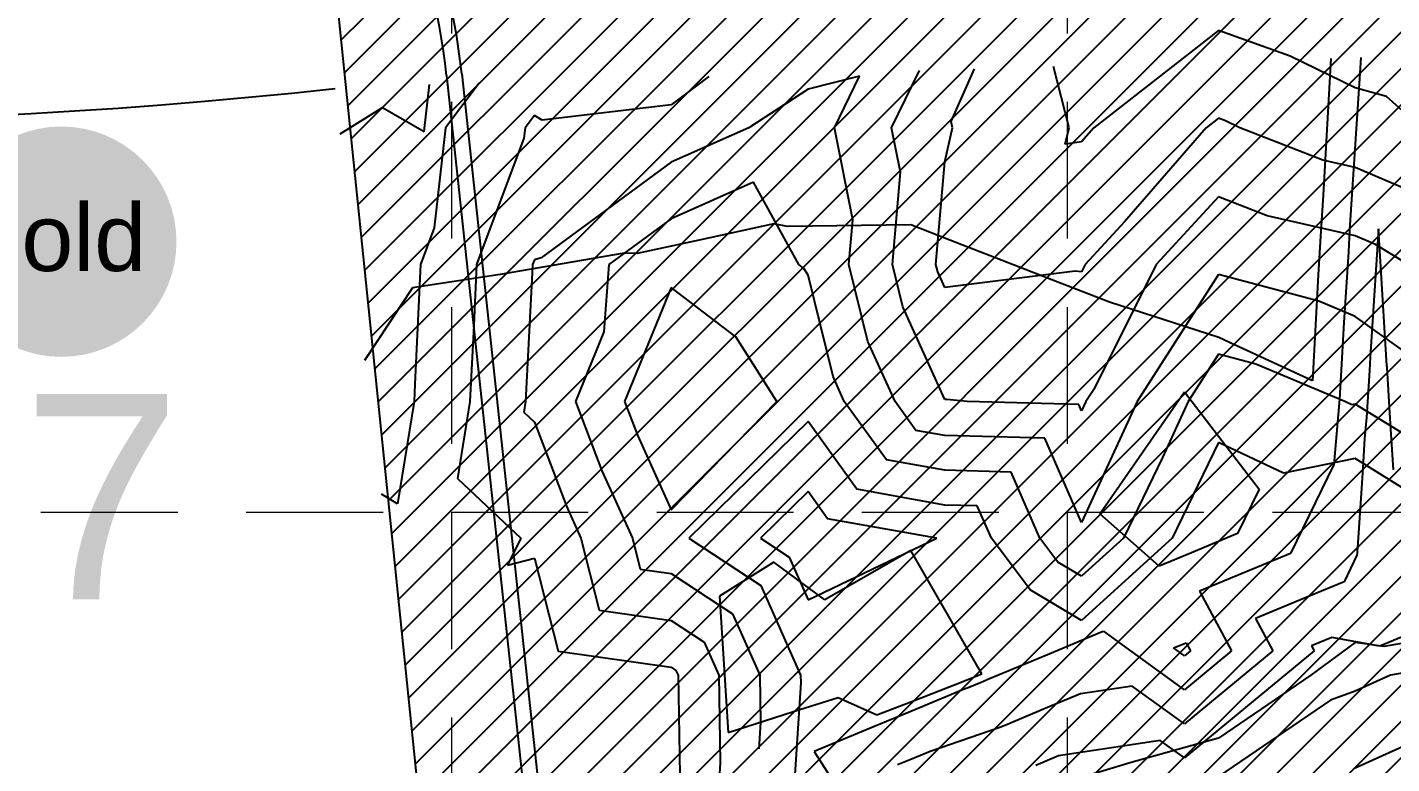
# Model space of a CAD drawing. Header units: inches. Extents: x 2468858 to 2474627, y 7110391 to 7114000.
# Drawn here: x 2470420.9 to 2470620.3, y 7111348.5 to 7111456.1 of the extents above; entities that cross this region are included whole.
import ezdxf
from ezdxf.enums import TextEntityAlignment as Align

# ---------------------------------------------------------------- set-up
doc = ezdxf.new("R2010")
doc.units = ezdxf.units.IN
doc.header["$MEASUREMENT"] = 0
doc.linetypes.add('HIDDEN', pattern=[0.375, 0.25, -0.125])
for name, color, linetype in [('BASE', 7, 'Continuous'), ('contours', 35, 'Continuous'), ('EROSION BLANKET', 84, 'Continuous'), ('GRID', 254, 'HIDDEN'), ('LOTNO', 250, 'Continuous'), ('PHASE LINE', 7, 'Continuous'), ('SODDED LOT', 2, 'Continuous'), ('SROW', 250, 'Continuous'), ('STM', 1, 'Continuous')]:
    doc.layers.add(name, color=color, linetype=linetype)
doc.styles.add('ryland', font='ARIAL.TTF', dxfattribs={"height": 25})
doc.styles.get("Standard").update_dxf_attribs({"font": 'ARIAL.TTF'})

# ---------------------------------------------------------------- blocks, each defined once
blk = doc.blocks.new('Sold')
h = blk.add_hatch(color=7)
h.paths.add_polyline_path([(38.78, 18.77, 1), (0.52, 18.77, 1)])
h.paths.add_polyline_path([(2.42, 10.89), (36.59, 10.89), (36.59, 27.86), (2.42, 27.86)], flags=24)
at = {"layer": 'BASE', "color": 7, "style": 'ryland'}
blk.add_text('sold', height=11.127, dxfattribs=at).set_placement((19.5, 13.9), align=Align.CENTER)

msp = doc.modelspace()

# ---------------------------------------------------------------- hatches: boundary and pattern name
at = {"layer": 'SODDED LOT'}
h = msp.add_hatch(dxfattribs=at)
h.set_pattern_fill('ANSI31', color=256, scale=30, style=0)
h.set_pattern_definition([(45, (0, 0), (-2.6516504294, 2.6516504294), [])])
h.paths.add_polyline_path([(2473645.39, 7113690.66), (2473644.98, 7113704.58), (2473380.05, 7113706.22), (2473375.55, 7113692.3), (2473381.69, 7113694.76), (2473634.33, 7113693.94)])
h.paths.add_polyline_path([(2473661.81, 7113026.94), (2473687.47, 7113025.61), (2473728.46, 7113019.28), (2473771.12, 7113012.61), (2473800.78, 7113000.62), (2473816.11, 7112991.96), (2473817.62, 7112992.3), (2473826.58, 7112958.99), (2473778.33, 7112869.43), (2473754.23, 7112818.27), (2473704.86, 7112707.31), (2473675.95, 7112628.52), (2473649.37, 7112551.6), (2473609.35, 7112401.13), (2473621.99, 7112397.24), (2473660.24, 7112541.42), (2473686.99, 7112623.57), (2473721.05, 7112713.98), (2473756.54, 7112795.8), (2473776.21, 7112842.14), (2473803.69, 7112892.8), (2473821.26, 7112931.75), (2473838.19, 7112953.92), (2473843.82, 7112970.36), (2473841.57, 7112984.99), (2473834.36, 7112995.8), (2473821.75, 7113003.46), (2473803.51, 7113011.56), (2473780.76, 7113020.12), (2473754.18, 7113027.78), (2473717.91, 7113032.73), (2473683.75, 7113037.76), (2473675.22, 7113037.54), (2473668.46, 7113034.66), (2473663.02, 7113029.01)])
h.paths.add_polyline_path([(2473971.46, 7113199.84), (2473953.3, 7113211.94), (2473941.19, 7113192.09), (2473861.1, 7113065.57), (2473810.53, 7113087.5), (2473761.17, 7113101.51), (2473720.96, 7113106.99), (2473697.2, 7113110.44), (2473674.12, 7113113.74), (2473679.51, 7113105.34), (2473686.71, 7113099.95), (2473703.5, 7113097.55), (2473742.47, 7113092.16), (2473787.44, 7113083.17), (2473826.42, 7113069.98), (2473851, 7113058.59), (2473862.39, 7113053.19), (2473874.39, 7113053.49), (2473885.78, 7113058.29), (2473895.97, 7113069.68), (2473937.95, 7113137.71), (2473969.87, 7113198.61)])
h.paths.add_polyline_path([(2474189.42, 7113705.55), (2474212.71, 7113695.29), (2474173.05, 7113585.51), (2474125.46, 7113471.59), (2474078.44, 7113374.03), (2473995.24, 7113231.38), (2473980.72, 7113211.84), (2473961.73, 7113224.12), (2474019.25, 7113316.23), (2474060.01, 7113393.26), (2474123.11, 7113525), (2474155.5, 7113608.17)])
h.paths.add_polyline_path([(2472149.87, 7113580.61), (2472139.15, 7113587.25), (2472148.34, 7113599.5), (2472129.96, 7113617.37), (2472301.04, 7113620.95), (2472421.05, 7113670.47), (2472435.86, 7113657.7), (2472418.5, 7113656.68), (2472386.32, 7113644.43), (2472349.55, 7113630.65), (2472301.04, 7113613.8), (2472253.54, 7113608.18), (2472206.05, 7113607.67), (2472182.05, 7113606.65), (2472168.77, 7113602.57), (2472156, 7113590.31)])
h.paths.add_polyline_path([(2472770.94, 7113693.31), (2472783.83, 7113696.4), (2473029.19, 7113695.37), (2473046.2, 7113689.7), (2473045.68, 7113705.68), (2472771.46, 7113707.22)])
h.paths.add_polyline_path([(2472613.26, 7113048.11), (2472742.65, 7113047.89), (2472742.87, 7112984.1), (2472740.21, 7112975.02), (2472732.24, 7112966.82), (2472722.71, 7112964.61), (2472628.32, 7112964.83), (2472620.35, 7112967.71), (2472615.69, 7112974.13), (2472614.14, 7112982.33), (2472613.26, 7112995.17)])
h.paths.add_polyline_path([(2471336.5, 7111475.41), (2471335.53, 7111275.42), (2470491.66, 7111254.32), (2470479.59, 7111328.94), (2470466.02, 7111461.6), (2470553.43, 7111470.9), (2470638.4, 7111473.12)])
h.paths.add_polyline_path([(2473446.67, 7112356.48), (2473471.9, 7112308.47), (2473532.94, 7112257.21), (2473501.2, 7112186.43), (2473329.47, 7112103.43), (2473116.22, 7112035.9), (2473103.2, 7112106.69), (2473072.63, 7112126.65), (2472815.11, 7111934.94), (2472802.33, 7111780.66), (2472622.31, 7111675.22), (2472617.64, 7111803.67), (2472501.02, 7111721.1), (2472320.82, 7111594.38), (2472182.92, 7111519.02), (2472068.92, 7111484.1), (2471932.85, 7111463.88), (2471923.66, 7111337.05), (2471693.82, 7111327.86), (2471696.08, 7111477.57), (2471836.92, 7111477.57), (2471858.78, 7111468.52), (2471876.58, 7111467.89), (2471898.13, 7111477.88), (2471906.24, 7111490.37), (2471909.37, 7111504.1), (2471908.12, 7111517.84), (2471903.75, 7111528.77), (2471899.69, 7111538.75), (2471899.78, 7111997.71), (2471902.82, 7112006.8), (2471908.61, 7112013.14), (2471915.23, 7112016.45), (2471926.26, 7112016.45), (2472502.65, 7112016.18), (2472510.04, 7112014.97), (2472516.23, 7112010.27), (2472519.86, 7112006.24), (2472597.23, 7111900.26), (2472601.63, 7111894), (2472601.97, 7111890.79), (2472601.97, 7111885.88), (2472602.14, 7111880.64), (2472603.49, 7111873.53), (2472605.53, 7111864.06), (2472610.94, 7111855.26), (2472618.72, 7111847.65), (2472625.66, 7111842.74), (2472634.12, 7111839.53), (2472648.17, 7111837.16), (2472661.03, 7111839.36), (2472670.85, 7111843.93), (2472681.25, 7111852.18), (2472689.32, 7111863.68), (2472693.24, 7111876.13), (2472698.54, 7111882.82), (2472979.47, 7112088.66), (2473047.7, 7112135.28), (2473102.11, 7112161.18), (2473168.62, 7112185.36), (2473235.48, 7112199.35), (2473286.97, 7112219.37), (2473338.95, 7112250.36), (2473378.05, 7112286.58), (2473406.65, 7112322.33), (2473434.97, 7112369.64)])
h.paths.add_polyline_path([(2469394.72, 7112321.68), (2469408.62, 7112317.35), (2469404.61, 7112306.55), (2469398.28, 7112300.53), (2469390.56, 7112297.13), (2469383.91, 7112297.75), (2469371.4, 7112301.14), (2469261.63, 7112337.75), (2469252.63, 7112344.02), (2469246.91, 7112352.88), (2469243.9, 7112361.06), (2469244.31, 7112369.38), (2469247.04, 7112379.88), (2469254.13, 7112392.28), (2469258.63, 7112404.82), (2469259.86, 7112413.96), (2469268.32, 7112441.06), (2469285.1, 7112497.6), (2469297.51, 7112549.94), (2469306.04, 7112604.22), (2469344.05, 7112603.83), (2469331.64, 7112539.47), (2469306.04, 7112437.89), (2469285.48, 7112378.57), (2469297.12, 7112353.37)])
h.paths.add_polyline_path([(2469215.25, 7111699.11), (2469133.16, 7111698.8), (2469133.12, 7111837.42), (2469136.78, 7111854.07), (2469131.5, 7111869.1), (2469132.54, 7111935.15), (2469148.79, 7112051.43), (2469175.43, 7112146.92), (2469214.08, 7112259.79), (2469218.22, 7112266.73), (2469223.73, 7112271.92), (2469228.76, 7112275.22), (2469234.9, 7112277.11), (2469242.61, 7112277.42), (2469249.21, 7112276.01), (2469256.45, 7112274.12), (2469362.5, 7112239.2), (2469368.95, 7112235.11), (2469372.09, 7112231.49), (2469374.61, 7112225.05), (2469375.55, 7112217.02), (2469372.57, 7112206.8), (2469260.7, 7112244.71), (2469237.57, 7112231.81), (2469223.88, 7112159.46), (2469213.8, 7112077.45), (2469211.79, 7111997.38), (2469212.59, 7111919.31)])
edge = h.paths.add_edge_path()
edge.add_line((2469946.69, 7111538.54), (2469944.94, 7111523.5))
edge.add_line((2469944.94, 7111523.5), (2469929.5, 7111368.54))
edge.add_line((2469929.5, 7111368.54), (2469627.82, 7111363.41))
edge.add_line((2469627.82, 7111363.41), (2469640.14, 7111528.56))
edge.add_line((2469640.14, 7111528.56), (2469611.1, 7111528.96))
edge.add_line((2469611.1, 7111528.96), (2469563.64, 7111542.06))
edge.add_line((2469563.64, 7111542.06), (2469395.72, 7111608.85))
edge.add_line((2469395.72, 7111608.85), (2469312.31, 7111524.84))
edge.add_line((2469312.31, 7111524.84), (2469259.94, 7111580.22))
edge.add_line((2469259.94, 7111580.22), (2469329.02, 7111646.45))
edge.add_line((2469329.02, 7111646.45), (2469327.64, 7111656.69))
edge.add_line((2469327.64, 7111656.69), (2469327.34, 7111668.01))
edge.add_line((2469327.34, 7111668.01), (2469328.7, 7111676.32))
edge.add_line((2469328.7, 7111676.32), (2469331.57, 7111684.93))
edge.add_line((2469331.57, 7111684.93), (2469335.65, 7111692.02))
edge.add_line((2469335.65, 7111692.02), (2469336.86, 7111699.72))
edge.add_line((2469336.86, 7111699.72), (2469350.6, 7111699.88))
edge.add_line((2469350.6, 7111699.88), (2469349.09, 7111695.19))
edge.add_line((2469349.09, 7111695.19), (2469344.26, 7111688.25))
edge.add_line((2469344.26, 7111688.25), (2469339.88, 7111679.79))
edge.add_arc((2469382.62, 7111662.98), 45.93, 158.5343, 290.6104)
edge.add_arc((2469402.89, 7111601.9), 18.55, 61.3608, 102.7575, ccw=False)
edge.add_line((2469411.78, 7111618.18), (2469554, 7111560.87))
edge.add_line((2469554, 7111560.87), (2469580.43, 7111552.5))
edge.add_line((2469580.43, 7111552.5), (2469597.93, 7111547.75))
edge.add_line((2469597.93, 7111547.75), (2469618.84, 7111543.76))
edge.add_line((2469618.84, 7111543.76), (2469652.78, 7111539.88))
edge.add_line((2469652.78, 7111539.88), (2469703, 7111539.88))
edge.add_line((2469703, 7111539.88), (2469903.74, 7111540.59))
edge.add_line((2469903.74, 7111540.59), (2469929.65, 7111539.77))
edge.add_line((2469929.65, 7111539.77), (2469946.69, 7111538.54))

# ---------------------------------------------------------------- linework, layer by layer
at = {"layer": 'contours', "color": 35}
for p, q in [((2470594.99, 7111455.64, 589), (2470576.77, 7111441.42, 589)), ((2470605.45, 7111451.88, 589), (2470594.99, 7111455.64, 589)), ((2470614.99, 7111447.26, 589), (2470605.45, 7111451.88, 589)), ((2470611.4, 7111451.57, 583), (2470610.27, 7111431.59, 583)), ((2470611.4, 7111451.57, 583), (2470610.27, 7111431.59, 583)), ((2470615.78, 7111451.7, 582), (2470615.57, 7111447.92, 582)), ((2470615.78, 7111451.7, 582), (2470615.57, 7111447.92, 582)), ((2470547.21, 7111441.42, 587), (2470551.29, 7111449.82, 587)), ((2470555.9, 7111442.34, 588), (2470559.31, 7111450.06, 588)), ((2470573.15, 7111441.42, 589), (2470570.89, 7111450.39, 589)), ((2470478.86, 7111440.87, 583), (2470479.64, 7111447.74, 583)), ((2470478.86, 7111440.87, 583), (2470479.64, 7111447.74, 583)), ((2470486.92, 7111447.95, 588), (2470481.98, 7111441.42, 588)), ((2470520.48, 7111448.93, 587), (2470514.99, 7111444.8, 587)), ((2470542.54, 7111448.97, 586), (2470534.99, 7111447.07, 586)), ((2470538.87, 7111441.42, 586), (2470542.54, 7111448.97, 586)), ((2470615.57, 7111447.92, 582), (2470614.16, 7111426.51, 582)), ((2470615.57, 7111447.92, 582), (2470614.16, 7111426.51, 582)), ((2470534.99, 7111447.07, 586), (2470526.32, 7111441.42, 586)), ((2470619.55, 7111445.98, 589), (2470614.99, 7111447.26, 589)), ((2470624.69, 7111441.42, 589), (2470619.55, 7111445.98, 589)), ((2470466.6, 7111440.53, 583), (2470472.78, 7111444.4, 583)), ((2470466.6, 7111440.53, 583), (2470472.78, 7111444.4, 583)), ((2470472.78, 7111444.4, 583), (2470478.86, 7111440.87, 583)), ((2470472.78, 7111444.4, 583), (2470478.86, 7111440.87, 583)), ((2470514.99, 7111444.8, 587), (2470496.13, 7111442.56, 587)), ((2470494.99, 7111443.22, 587), (2470493.63, 7111441.42, 587)), ((2470496.13, 7111442.56, 587), (2470494.99, 7111443.22, 587)), ((2470556.13, 7111441.42, 588), (2470555.9, 7111442.34, 588)), ((2470594.99, 7111442.81, 588), (2470593.21, 7111441.42, 588)), ((2470596.01, 7111442.45, 588), (2470594.99, 7111442.81, 588)), ((2470598.12, 7111441.42, 588), (2470596.01, 7111442.45, 588)), ((2470481.98, 7111441.42, 588), (2470480.35, 7111426.79, 588)), ((2470493.46, 7111439.9, 587), (2470486.53, 7111421.42, 587)), ((2470493.63, 7111441.42, 587), (2470493.46, 7111439.9, 587)), ((2470526.32, 7111441.42, 586), (2470514.99, 7111436.39, 586)), ((2470541.54, 7111427.97, 586), (2470538.87, 7111441.42, 586)), ((2470548.5, 7111434.93, 587), (2470547.21, 7111441.42, 587)), ((2470554.99, 7111436.46, 588), (2470556.13, 7111441.42, 588)), ((2470572.59, 7111439.03, 589), (2470573.15, 7111441.42, 589)), ((2470576.77, 7111441.42, 589), (2470574.99, 7111439.38, 589)), ((2470593.21, 7111441.42, 588), (2470581.27, 7111427.7, 588)), ((2470610.24, 7111436.68, 588), (2470598.12, 7111441.42, 588)), ((2470574.99, 7111439.38, 589), (2470572.59, 7111439.03, 589)), ((2470514.99, 7111436.39, 586), (2470496, 7111422.43, 586)), ((2470553.69, 7111421.42, 588), (2470554.99, 7111436.46, 588)), ((2470614.99, 7111435.6, 588), (2470610.24, 7111436.68, 588)), ((2470624.91, 7111431.35, 588), (2470614.99, 7111435.6, 588)), ((2470547.33, 7111421.42, 587), (2470548.5, 7111434.93, 587)), ((2470527.04, 7111433.47, 585), (2470514.99, 7111428.12, 585)), ((2470533.63, 7111421.42, 585), (2470527.04, 7111433.47, 585)), ((2470610.27, 7111431.59, 583), (2470609.93, 7111426.36, 583)), ((2470610.27, 7111431.59, 583), (2470609.93, 7111426.36, 583)), ((2470594.99, 7111431.33, 587), (2470585.9, 7111421.42, 587)), ((2470602.1, 7111428.54, 587), (2470594.99, 7111431.33, 587)), ((2470514.99, 7111428.12, 585), (2470505.87, 7111421.42, 585)), ((2470540.97, 7111421.42, 586), (2470541.54, 7111427.97, 586)), ((2470581.27, 7111427.7, 588), (2470575.5, 7111421.42, 588)), ((2470614.99, 7111425.62, 587), (2470602.1, 7111428.54, 587)), ((2470480.35, 7111426.79, 588), (2470478.34, 7111421.42, 588)), ((2470530, 7111427.37, 583), (2470519.08, 7111425, 583)), ((2470530, 7111427.37, 583), (2470519.08, 7111425, 583)), ((2470532, 7111427, 583), (2470530, 7111427.37, 583)), ((2470532, 7111427, 583), (2470530, 7111427.37, 583)), ((2470550, 7111427.22, 583), (2470532, 7111427, 583)), ((2470550, 7111427.22, 583), (2470532, 7111427, 583)), ((2470555.72, 7111425, 583), (2470550, 7111427.22, 583)), ((2470555.72, 7111425, 583), (2470550, 7111427.22, 583)), ((2470609.93, 7111426.36, 583), (2470609.58, 7111419.93, 583)), ((2470609.93, 7111426.36, 583), (2470609.58, 7111419.93, 583)), ((2470614.16, 7111426.51, 582), (2470613.99, 7111423.29, 582)), ((2470614.16, 7111426.51, 582), (2470613.99, 7111423.29, 582)), ((2470617.93, 7111424.36, 587), (2470614.99, 7111425.62, 587)), ((2470618.4, 7111426.65, 581), (2470617.17, 7111407.89, 581)), ((2470618.4, 7111426.65, 581), (2470617.17, 7111407.89, 581)), ((2470619.62, 7111406.65, 581), (2470618.4, 7111426.65, 581)), ((2470619.62, 7111406.65, 581), (2470618.4, 7111426.65, 581)), ((2470519.08, 7111425, 583), (2470510, 7111423.03, 583)), ((2470519.08, 7111425, 583), (2470510, 7111423.03, 583)), ((2470566.01, 7111421.01, 583), (2470555.72, 7111425, 583)), ((2470566.01, 7111421.01, 583), (2470555.72, 7111425, 583)), ((2470622.72, 7111421.42, 587), (2470617.93, 7111424.36, 587)), ((2470508.1, 7111423.1, 583), (2470490, 7111419.96, 583)), ((2470508.1, 7111423.1, 583), (2470490, 7111419.96, 583)), ((2470494.99, 7111422.13, 586), (2470494.72, 7111421.42, 586)), ((2470496, 7111422.43, 586), (2470494.99, 7111422.13, 586)), ((2470510, 7111423.03, 583), (2470508.1, 7111423.1, 583)), ((2470510, 7111423.03, 583), (2470508.1, 7111423.1, 583)), ((2470613.99, 7111423.29, 582), (2470613.31, 7111412.98, 582)), ((2470613.99, 7111423.29, 582), (2470613.31, 7111412.98, 582)), ((2470490, 7111419.96, 583), (2470477.17, 7111418.01, 583)), ((2470490, 7111419.96, 583), (2470477.17, 7111418.01, 583)), ((2470478.34, 7111421.42, 588), (2470477.53, 7111403.96, 588)), ((2470486.53, 7111421.42, 587), (2470486.12, 7111412.55, 587)), ((2470494.71, 7111421.15, 586), (2470493.68, 7111401.42, 586)), ((2470494.72, 7111421.42, 586), (2470494.71, 7111421.15, 586)), ((2470505.87, 7111421.42, 585), (2470505.16, 7111411.6, 585)), ((2470534.4, 7111420.84, 585), (2470533.63, 7111421.42, 585)), ((2470534.99, 7111419.9, 585), (2470534.4, 7111420.84, 585)), ((2470538.65, 7111405.08, 585), (2470534.99, 7111419.9, 585)), ((2470543.75, 7111410.18, 586), (2470540.97, 7111421.42, 586)), ((2470548.85, 7111415.28, 587), (2470547.33, 7111421.42, 587)), ((2470553.95, 7111420.38, 588), (2470553.69, 7111421.42, 588)), ((2470554.99, 7111418.08, 588), (2470553.95, 7111420.38, 588)), ((2470574.06, 7111420.49, 588), (2470554.99, 7111418.08, 588)), ((2470570, 7111419.46, 583), (2470566.01, 7111421.01, 583)), ((2470570, 7111419.46, 583), (2470566.01, 7111421.01, 583)), ((2470574.99, 7111420.39, 588), (2470574.06, 7111420.49, 588)), ((2470575.5, 7111421.42, 588), (2470574.99, 7111420.39, 588)), ((2470585.9, 7111421.42, 587), (2470576.75, 7111403.19, 587)), ((2470594.99, 7111419.96, 586), (2470583.09, 7111401.42, 586)), ((2470609.66, 7111416.09, 586), (2470594.99, 7111419.96, 586)), ((2470609.58, 7111419.93, 583), (2470609.46, 7111418.08, 583)), ((2470609.58, 7111419.93, 583), (2470609.46, 7111418.08, 583)), ((2470477.17, 7111418.01, 583), (2470470.17, 7111407.39, 583)), ((2470477.17, 7111418.01, 583), (2470470.17, 7111407.39, 583)), ((2470514.99, 7111418.1, 584), (2470508.17, 7111401.42, 584)), ((2470524.45, 7111410.88, 584), (2470514.99, 7111418.1, 584)), ((2470579.04, 7111415.96, 583), (2470570, 7111419.46, 583)), ((2470579.04, 7111415.96, 583), (2470570, 7111419.46, 583)), ((2470609.46, 7111418.08, 583), (2470608.74, 7111404.45, 583)), ((2470609.46, 7111418.08, 583), (2470608.74, 7111404.45, 583)), ((2470595.03, 7111410.78, 583), (2470579.04, 7111415.96, 583)), ((2470595.03, 7111410.78, 583), (2470579.04, 7111415.96, 583)), ((2470614.99, 7111413.85, 586), (2470609.66, 7111416.09, 586)), ((2470554.99, 7111401.69, 587), (2470548.85, 7111415.28, 587)), ((2470622.25, 7111408.68, 586), (2470614.99, 7111413.85, 586)), ((2470486.12, 7111412.55, 587), (2470485.54, 7111401.42, 587)), ((2470613.31, 7111412.98, 582), (2470612.9, 7111405.19, 582)), ((2470613.31, 7111412.98, 582), (2470612.9, 7111405.19, 582)), ((2470505.16, 7111411.6, 585), (2470501, 7111401.42, 585)), ((2470530.41, 7111401.42, 584), (2470524.45, 7111410.88, 584)), ((2470547.71, 7111401.42, 586), (2470543.75, 7111410.18, 586)), ((2470596.62, 7111410.05, 583), (2470595.03, 7111410.78, 583)), ((2470596.62, 7111410.05, 583), (2470595.03, 7111410.78, 583)), ((2470608.74, 7111404.45, 583), (2470596.62, 7111410.05, 583)), ((2470608.74, 7111404.45, 583), (2470596.62, 7111410.05, 583)), ((2470594.99, 7111408.33, 585), (2470590.55, 7111401.42, 585)), ((2470600.46, 7111406.89, 585), (2470594.99, 7111408.33, 585)), ((2470617.17, 7111407.89, 581), (2470617.07, 7111405.93, 581)), ((2470617.17, 7111407.89, 581), (2470617.07, 7111405.93, 581)), ((2470613.46, 7111401.42, 585), (2470600.46, 7111406.89, 585)), ((2470617.07, 7111405.93, 581), (2470616.63, 7111399.09, 581)), ((2470617.07, 7111405.93, 581), (2470616.63, 7111399.09, 581)), ((2470619.64, 7111406.38, 581), (2470619.62, 7111406.65, 581)), ((2470619.64, 7111406.38, 581), (2470619.62, 7111406.65, 581)), ((2470620.1, 7111398.95, 581), (2470619.64, 7111406.38, 581)), ((2470620.1, 7111398.95, 581), (2470619.64, 7111406.38, 581)), ((2470477.53, 7111403.96, 588), (2470477.4, 7111401.42, 588)), ((2470540.3, 7111401.42, 585), (2470538.65, 7111405.08, 585)), ((2470608.74, 7111404.45, 583), (2470608.74, 7111404.45, 583)), ((2470608.74, 7111404.45, 583), (2470608.74, 7111404.45, 583)), ((2470608.74, 7111404.45, 583), (2470608.74, 7111404.45, 583)), ((2470608.74, 7111404.45, 583), (2470608.74, 7111404.45, 583)), ((2470608.74, 7111404.45, 583), (2470608.74, 7111404.45, 583)), ((2470608.74, 7111404.45, 583), (2470608.74, 7111404.45, 583)), ((2470612.9, 7111405.19, 582), (2470612.68, 7111401.77, 582)), ((2470612.9, 7111405.19, 582), (2470612.68, 7111401.77, 582)), ((2470555.3, 7111401.73, 587), (2470554.99, 7111401.69, 587)), ((2470558.25, 7111401.42, 587), (2470555.3, 7111401.73, 587)), ((2470576.75, 7111403.19, 587), (2470575.62, 7111401.42, 587)), ((2470577.64, 7111385, 583), (2470590, 7111402.85, 583)), ((2470577.64, 7111385, 583), (2470590, 7111402.85, 583)), ((2470590, 7111402.85, 583), (2470600.92, 7111388.61, 583)), ((2470590, 7111402.85, 583), (2470600.92, 7111388.61, 583)), ((2470612.68, 7111401.77, 582), (2470611.85, 7111392.22, 582)), ((2470612.68, 7111401.77, 582), (2470611.85, 7111392.22, 582)), ((2470477.4, 7111401.42, 588), (2470474.99, 7111386.44, 588)), ((2470485.54, 7111401.42, 587), (2470483.73, 7111390.16, 587)), ((2470493.68, 7111401.42, 586), (2470493.43, 7111399.86, 586)), ((2470493.43, 7111399.86, 586), (2470494.99, 7111398.39, 586)), ((2470501, 7111401.42, 585), (2470504.86, 7111391.3, 585)), ((2470508.17, 7111401.42, 584), (2470510.05, 7111396.49, 584)), ((2470514.99, 7111385.57, 584), (2470530.41, 7111401.42, 584)), ((2470546.46, 7111392.89, 585), (2470540.3, 7111401.42, 585)), ((2470550.76, 7111397.19, 586), (2470547.71, 7111401.42, 586)), ((2470574.57, 7111401, 587), (2470558.25, 7111401.42, 587)), ((2470574.99, 7111400.04, 587), (2470574.57, 7111401, 587)), ((2470575.62, 7111401.42, 587), (2470574.99, 7111400.04, 587)), ((2470583.09, 7111401.42, 586), (2470574.99, 7111383.75, 586)), ((2470590.55, 7111401.42, 585), (2470586.8, 7111393.23, 585)), ((2470614.5, 7111400.93, 585), (2470613.46, 7111401.42, 585)), ((2470614.99, 7111401.03, 585), (2470614.5, 7111400.93, 585)), ((2470626.66, 7111393.85, 585), (2470614.99, 7111401.03, 585)), ((2470494.99, 7111398.39, 586), (2470499.67, 7111386.11, 586)), ((2470534.99, 7111398.52, 584), (2470517.59, 7111381.42, 584)), ((2470542.15, 7111388.59, 584), (2470534.99, 7111398.52, 584)), ((2470616.63, 7111399.09, 581), (2470616.36, 7111396.02, 581)), ((2470616.63, 7111399.09, 581), (2470616.36, 7111396.02, 581)), ((2470620.24, 7111396.63, 581), (2470620.1, 7111398.95, 581)), ((2470620.24, 7111396.63, 581), (2470620.1, 7111398.95, 581)), ((2470510.05, 7111396.49, 584), (2470514.99, 7111385.57, 584)), ((2470554.99, 7111396.43, 586), (2470550.76, 7111397.19, 586)), ((2470569.62, 7111396.06, 586), (2470554.99, 7111396.43, 586)), ((2470574.99, 7111383.75, 586), (2470569.62, 7111396.06, 586)), ((2470616.36, 7111396.02, 581), (2470616.07, 7111391.7, 581)), ((2470616.36, 7111396.02, 581), (2470616.07, 7111391.7, 581)), ((2470620.56, 7111391.41, 581), (2470620.24, 7111396.63, 581)), ((2470620.56, 7111391.41, 581), (2470620.24, 7111396.63, 581)), ((2470594.99, 7111395.45, 584), (2470588.2, 7111381.42, 584)), ((2470604.51, 7111390.94, 584), (2470594.99, 7111395.45, 584)), ((2470554.99, 7111391.36, 585), (2470546.46, 7111392.89, 585)), ((2470586.8, 7111393.23, 585), (2470581.09, 7111381.42, 585)), ((2470614.99, 7111393.07, 584), (2470604.51, 7111390.94, 584)), ((2470611.85, 7111392.22, 582), (2470605.51, 7111379.22, 582)), ((2470611.85, 7111392.22, 582), (2470605.51, 7111379.22, 582)), ((2470611.85, 7111392.22, 582), (2470611.85, 7111392.22, 582)), ((2470611.85, 7111392.22, 582), (2470611.85, 7111392.22, 582)), ((2470611.85, 7111392.22, 582), (2470611.85, 7111392.22, 582)), ((2470611.85, 7111392.22, 582), (2470611.85, 7111392.22, 582)), ((2470611.85, 7111392.22, 582), (2470611.85, 7111392.22, 582)), ((2470611.85, 7111392.22, 582), (2470611.85, 7111392.22, 582)), ((2470622.2, 7111388.63, 584), (2470614.99, 7111393.07, 584)), ((2470616.07, 7111391.7, 581), (2470615.93, 7111389.48, 581)), ((2470616.07, 7111391.7, 581), (2470615.93, 7111389.48, 581)), ((2470483.73, 7111390.16, 587), (2470493.03, 7111381.42, 587)), ((2470504.86, 7111391.3, 585), (2470509.33, 7111381.42, 585)), ((2470564.68, 7111391.11, 585), (2470554.99, 7111391.36, 585)), ((2470568.9, 7111381.42, 585), (2470564.68, 7111391.11, 585)), ((2470474.99, 7111386.44, 588), (2470472.64, 7111387.89, 588)), ((2470534.99, 7111388.25, 583), (2470528.04, 7111381.42, 583)), ((2470537.85, 7111384.28, 583), (2470534.99, 7111388.25, 583)), ((2470554.99, 7111386.29, 584), (2470542.15, 7111388.59, 584)), ((2470600.92, 7111388.61, 583), (2470597.76, 7111382.11, 583)), ((2470600.92, 7111388.61, 583), (2470597.76, 7111382.11, 583)), ((2470615.93, 7111389.48, 581), (2470615.3, 7111380.05, 581)), ((2470615.93, 7111389.48, 581), (2470615.3, 7111380.05, 581)), ((2470499.67, 7111386.11, 586), (2470501.79, 7111381.42, 586)), ((2470559.73, 7111386.17, 584), (2470554.99, 7111386.29, 584)), ((2470561.8, 7111381.42, 584), (2470559.73, 7111386.17, 584)), ((2470553.82, 7111381.42, 583), (2470537.85, 7111384.28, 583)), ((2470586.31, 7111377.36, 583), (2470577.64, 7111385, 583)), ((2470586.31, 7111377.36, 583), (2470577.64, 7111385, 583)), ((2470597.76, 7111382.11, 583), (2470591.04, 7111379.32, 583)), ((2470597.76, 7111382.11, 583), (2470591.04, 7111379.32, 583)), ((2470493.03, 7111381.42, 587), (2470491.07, 7111377.5, 587)), ((2470501.79, 7111381.42, 586), (2470504.48, 7111370.91, 586)), ((2470509.33, 7111381.42, 585), (2470510.48, 7111376.91, 585)), ((2470517.59, 7111381.42, 584), (2470528.1, 7111374.53, 584)), ((2470528.04, 7111381.42, 583), (2470532.24, 7111378.67, 583)), ((2470534.99, 7111372.45, 583), (2470553.82, 7111381.42, 583)), ((2470567.46, 7111373.89, 584), (2470561.8, 7111381.42, 584)), ((2470571.51, 7111377.95, 585), (2470568.9, 7111381.42, 585)), ((2470581.09, 7111381.42, 585), (2470574.99, 7111375.87, 585)), ((2470588.2, 7111381.42, 584), (2470574.99, 7111369.39, 584)), ((2470615.3, 7111380.05, 581), (2470615.27, 7111379.53, 581)), ((2470615.3, 7111380.05, 581), (2470615.27, 7111379.53, 581)), ((2470491.07, 7111377.5, 587), (2470494.99, 7111378.54, 587)), ((2470494.99, 7111378.54, 587), (2470498.47, 7111364.91, 587)), ((2470530, 7111377.96, 582), (2470522.05, 7111372.95, 582)), ((2470530, 7111377.96, 582), (2470522.05, 7111372.95, 582)), ((2470537.44, 7111372.44, 582), (2470530, 7111377.96, 582)), ((2470537.44, 7111372.44, 582), (2470530, 7111377.96, 582)), ((2470532.24, 7111378.67, 583), (2470534.99, 7111372.45, 583)), ((2470550, 7111379.62, 582), (2470537.44, 7111372.44, 582)), ((2470550, 7111379.62, 582), (2470537.44, 7111372.44, 582)), ((2470560.42, 7111361.6, 582), (2470550, 7111379.62, 582)), ((2470560.42, 7111361.6, 582), (2470550, 7111379.62, 582)), ((2470574.99, 7111375.87, 585), (2470571.51, 7111377.95, 585)), ((2470591.04, 7111379.32, 583), (2470586.31, 7111377.36, 583)), ((2470591.04, 7111379.32, 583), (2470586.31, 7111377.36, 583)), ((2470605.51, 7111379.22, 582), (2470592.22, 7111373.68, 582)), ((2470605.51, 7111379.22, 582), (2470592.22, 7111373.68, 582)), ((2470605.51, 7111379.22, 582), (2470605.51, 7111379.22, 582)), ((2470605.51, 7111379.22, 582), (2470605.51, 7111379.22, 582)), ((2470605.51, 7111379.22, 582), (2470605.51, 7111379.22, 582)), ((2470605.51, 7111379.22, 582), (2470605.51, 7111379.22, 582)), ((2470615.23, 7111378.95, 581), (2470613.34, 7111375.08, 581)), ((2470615.23, 7111378.95, 581), (2470613.34, 7111375.08, 581)), ((2470615.25, 7111379.27, 581), (2470615.23, 7111378.95, 581)), ((2470615.25, 7111379.27, 581), (2470615.23, 7111378.95, 581)), ((2470615.27, 7111379.53, 581), (2470615.25, 7111379.27, 581)), ((2470615.27, 7111379.53, 581), (2470615.25, 7111379.27, 581)), ((2470510.48, 7111376.91, 585), (2470514.99, 7111376.28, 585)), ((2470514.99, 7111376.28, 585), (2470523.96, 7111370.39, 585)), ((2470528.1, 7111374.53, 584), (2470533.9, 7111361.42, 584)), ((2470574.99, 7111369.39, 584), (2470567.46, 7111373.89, 584)), ((2470613.34, 7111375.08, 581), (2470607.58, 7111372.68, 581)), ((2470613.34, 7111375.08, 581), (2470607.58, 7111372.68, 581)), ((2470522.05, 7111372.95, 582), (2470523.33, 7111353.05, 582)), ((2470522.05, 7111372.95, 582), (2470523.33, 7111353.05, 582)), ((2470592.22, 7111373.68, 582), (2470596.91, 7111365, 582)), ((2470592.22, 7111373.68, 582), (2470596.91, 7111365, 582)), ((2470607.58, 7111372.68, 581), (2470600.4, 7111369.69, 581)), ((2470607.58, 7111372.68, 581), (2470600.4, 7111369.69, 581)), ((2470504.48, 7111370.91, 586), (2470514.99, 7111369.43, 586)), ((2470523.96, 7111370.39, 585), (2470527.93, 7111361.42, 585)), ((2470514.99, 7111369.43, 586), (2470519.82, 7111366.26, 586)), ((2470578.3, 7111367.78, 582), (2470577.99, 7111367.73, 582)), ((2470578.3, 7111367.78, 582), (2470577.99, 7111367.73, 582)), ((2470590, 7111359.29, 582), (2470578.3, 7111367.78, 582)), ((2470590, 7111359.29, 582), (2470578.3, 7111367.78, 582)), ((2470600.4, 7111369.69, 581), (2470602.93, 7111365, 581)), ((2470600.4, 7111369.69, 581), (2470602.93, 7111365, 581)), ((2470627.14, 7111369.22, 580), (2470618.6, 7111365.67, 580)), ((2470519.82, 7111366.26, 586), (2470521.96, 7111361.42, 586)), ((2470577.99, 7111367.73, 582), (2470570, 7111364.4, 582)), ((2470577.99, 7111367.73, 582), (2470570, 7111364.4, 582)), ((2470589.05, 7111365.66, 583), (2470590.27, 7111366.14, 583)), ((2470589.05, 7111365.66, 583), (2470590.27, 7111366.14, 583)), ((2470590.27, 7111366.14, 583), (2470590.88, 7111365, 583)), ((2470590.27, 7111366.14, 583), (2470590.88, 7111365, 583)), ((2470614.99, 7111366.18, 580), (2470608.5, 7111361.42, 580)), ((2470609.64, 7111366.13, 580), (2470608.58, 7111365.69, 580)), ((2470611.54, 7111366.92, 580), (2470609.64, 7111366.13, 580)), ((2470618.6, 7111365.67, 580), (2470611.54, 7111366.92, 580)), ((2470619.16, 7111365.59, 580), (2470614.99, 7111366.18, 580)), ((2470626.66, 7111366.9, 580), (2470619.16, 7111365.59, 580)), ((2470498.47, 7111364.91, 587), (2470514.99, 7111362.58, 587)), ((2470570, 7111364.4, 582), (2470561.54, 7111360.87, 582)), ((2470570, 7111364.4, 582), (2470561.54, 7111360.87, 582)), ((2470588.43, 7111365.41, 583), (2470588.68, 7111365.51, 583)), ((2470588.43, 7111365.41, 583), (2470588.68, 7111365.51, 583)), ((2470590, 7111364.27, 583), (2470588.43, 7111365.41, 583)), ((2470590, 7111364.27, 583), (2470588.43, 7111365.41, 583)), ((2470588.68, 7111365.51, 583), (2470589.05, 7111365.66, 583)), ((2470588.68, 7111365.51, 583), (2470589.05, 7111365.66, 583)), ((2470608.96, 7111365, 580), (2470590, 7111349.32, 580)), ((2470590.88, 7111365, 583), (2470590, 7111364.27, 583)), ((2470602.93, 7111365, 581), (2470590, 7111354.3, 581)), ((2470596.91, 7111365, 582), (2470590, 7111359.29, 582)), ((2470590.88, 7111365, 583), (2470590, 7111364.27, 583)), ((2470602.93, 7111365, 581), (2470590, 7111354.3, 581)), ((2470596.91, 7111365, 582), (2470590, 7111359.29, 582)), ((2470608.58, 7111365.69, 580), (2470608.96, 7111365, 580)), ((2470618.6, 7111365.67, 580), (2470618.6, 7111365.67, 580)), ((2470618.6, 7111365.67, 580), (2470618.6, 7111365.67, 580)), ((2470618.6, 7111365.67, 580), (2470618.6, 7111365.67, 580)), ((2470634.99, 7111364.01, 579), (2470620.15, 7111361.42, 579)), ((2470514.99, 7111362.58, 587), (2470515.69, 7111362.12, 587)), ((2470515.69, 7111362.12, 587), (2470515.99, 7111361.42, 587)), ((2470515.99, 7111361.42, 587), (2470516.3, 7111342.73, 587)), ((2470521.96, 7111361.42, 586), (2470522.17, 7111348.61, 586)), ((2470527.93, 7111361.42, 585), (2470528.05, 7111354.48, 585)), ((2470533.92, 7111360.35, 584), (2470532.7, 7111341.42, 584)), ((2470533.9, 7111361.42, 584), (2470533.92, 7111360.35, 584)), ((2470550, 7111357.53, 582), (2470557.4, 7111360.42, 582)), ((2470550, 7111357.53, 582), (2470557.4, 7111360.42, 582)), ((2470557.4, 7111360.42, 582), (2470559.19, 7111361.12, 582)), ((2470557.4, 7111360.42, 582), (2470559.19, 7111361.12, 582)), ((2470560.28, 7111360.34, 582), (2470558.42, 7111359.57, 582)), ((2470560.28, 7111360.34, 582), (2470558.42, 7111359.57, 582)), ((2470559.19, 7111361.12, 582), (2470560.42, 7111361.6, 582)), ((2470559.19, 7111361.12, 582), (2470560.42, 7111361.6, 582)), ((2470561.54, 7111360.87, 582), (2470560.28, 7111360.34, 582)), ((2470561.54, 7111360.87, 582), (2470560.28, 7111360.34, 582)), ((2470582.38, 7111359.83, 581), (2470574.8, 7111358.68, 581)), ((2470582.38, 7111359.83, 581), (2470574.8, 7111358.68, 581)), ((2470590, 7111354.3, 581), (2470582.38, 7111359.83, 581)), ((2470590, 7111354.3, 581), (2470582.38, 7111359.83, 581)), ((2470608.5, 7111361.42, 580), (2470594.99, 7111352.21, 580)), ((2470620.15, 7111361.42, 579), (2470614.99, 7111359.09, 579)), ((2470533.02, 7111356.14, 582), (2470539.42, 7111358.18, 582)), ((2470533.02, 7111356.14, 582), (2470539.42, 7111358.18, 582)), ((2470539.42, 7111358.18, 582), (2470545.07, 7111355.6, 582)), ((2470539.42, 7111358.18, 582), (2470545.07, 7111355.6, 582)), ((2470557.71, 7111359.32, 582), (2470550, 7111356.11, 582)), ((2470557.71, 7111359.32, 582), (2470550, 7111356.11, 582)), ((2470558.42, 7111359.57, 582), (2470557.71, 7111359.32, 582)), ((2470558.42, 7111359.57, 582), (2470557.71, 7111359.32, 582)), ((2470574.8, 7111358.68, 581), (2470570, 7111356.67, 581)), ((2470574.8, 7111358.68, 581), (2470570, 7111356.67, 581)), ((2470611.35, 7111357.78, 579), (2470594.99, 7111346.62, 579)), ((2470614.99, 7111359.09, 579), (2470611.35, 7111357.78, 579)), ((2470530, 7111355.18, 582), (2470533.02, 7111356.14, 582)), ((2470530, 7111355.18, 582), (2470533.02, 7111356.14, 582)), ((2470550, 7111356.11, 582), (2470544.81, 7111353.95, 582)), ((2470550, 7111356.11, 582), (2470544.81, 7111353.95, 582)), ((2470545.07, 7111355.6, 582), (2470550, 7111357.53, 582)), ((2470545.07, 7111355.6, 582), (2470550, 7111357.53, 582)), ((2470570, 7111356.67, 581), (2470564.91, 7111354.55, 581)), ((2470570, 7111356.67, 581), (2470564.91, 7111354.55, 581)), ((2470523.33, 7111353.05, 582), (2470530, 7111355.18, 582)), ((2470523.33, 7111353.05, 582), (2470530, 7111355.18, 582)), ((2470528.05, 7111354.48, 585), (2470527.8, 7111350.64, 585)), ((2470544.81, 7111353.95, 582), (2470535.89, 7111350.24, 582)), ((2470544.81, 7111353.95, 582), (2470535.89, 7111350.24, 582)), ((2470564.15, 7111354.23, 581), (2470563.03, 7111353.76, 581)), ((2470564.15, 7111354.23, 581), (2470563.03, 7111353.76, 581)), ((2470564.91, 7111354.55, 581), (2470564.15, 7111354.23, 581)), ((2470564.91, 7111354.55, 581), (2470564.15, 7111354.23, 581)), ((2470563.03, 7111353.76, 581), (2470552.84, 7111350.28, 581)), ((2470563.03, 7111353.76, 581), (2470552.84, 7111350.28, 581)), ((2470586.46, 7111351.89, 580), (2470571.62, 7111349.62, 580)), ((2470594.99, 7111352.21, 580), (2470582.23, 7111348.66, 580)), ((2470590, 7111349.32, 580), (2470586.46, 7111351.89, 580)), ((2470626.71, 7111353.14, 578), (2470614.99, 7111347.85, 578)), ((2470535.89, 7111350.24, 582), (2470539.27, 7111345, 582)), ((2470535.89, 7111350.24, 582), (2470539.27, 7111345, 582)), ((2470552.84, 7111350.28, 581), (2470550, 7111349.1, 581)), ((2470552.84, 7111350.28, 581), (2470550, 7111349.1, 581)), ((2470522.17, 7111348.61, 586), (2470521.71, 7111341.42, 586)), ((2470550, 7111349.1, 581), (2470548.09, 7111348.3, 581)), ((2470550, 7111349.1, 581), (2470548.09, 7111348.3, 581)), ((2470570, 7111348.95, 580), (2470568.28, 7111348.23, 580)), ((2470571.62, 7111349.62, 580), (2470570, 7111348.95, 580)), ((2470582.23, 7111348.66, 580), (2470574.99, 7111346.47, 580))]:
    msp.add_line(p, q, dxfattribs=at)
at = {"layer": 'GRID', "color": 252, "linetype": 'HIDDEN', "lineweight": 0, "ltscale": 80}
for p, q in [((2470482.87, 7113905.23), (2470482.87, 7110754.83)), ((2470572.87, 7113905.23), (2470572.87, 7110754.83)), ((2468952.87, 7111385.23), (2474532.87, 7111385.23))]:
    msp.add_line(p, q, dxfattribs=at)
at = {"layer": 'PHASE LINE', "linetype": 'Continuous', "ltscale": 40, "const_width": 10}
msp.add_lwpolyline([(2470613.7, 7112608.09), (2470613.7, 7111458.65)], dxfattribs=at)
at = {"layer": 'SODDED LOT'}
msp.add_lwpolyline([(2471336.5, 7111475.41), (2471335.53, 7111275.42), (2470491.66, 7111254.32), (2470479.59, 7111328.94), (2470466.02, 7111461.6), (2470553.43, 7111470.9), (2470638.4, 7111473.12)], close=True, dxfattribs=at)
at = {"layer": 'SROW', "color": 7}
msp.add_arc((2470371.57, 7112322.09), 880, 249.67215, 276.15244, dxfattribs=at)
at = {"layer": 'STM', "color": 5}
for p, q in [((2470482.14, 7111449.09), (2470499.51, 7111288.02)), ((2470484.38, 7111449.33), (2470501.74, 7111288.26))]:
    msp.add_line(p, q, dxfattribs=at)
for radius in [101.12, 98.88]:
    msp.add_arc((2470383.84, 7111438.49), radius, 6.1523, 39.1556, dxfattribs=at)

# ---------------------------------------------------------------- block references
at = {"layer": 'EROSION BLANKET', "xscale": 0.8800000000628643, "yscale": 0.8800000001210719, "zscale": 0.8800000000000001}
msp.add_blockref('Sold', (2470408.55, 7111408.26), dxfattribs=at)

# ---------------------------------------------------------------- texts
at = {"layer": 'LOTNO', "color": 7}
msp.add_text('7', height=30, dxfattribs=at).set_placement((2470431.75, 7111387.51), align=Align.MIDDLE)

doc.saveas('drawing.dxf')
